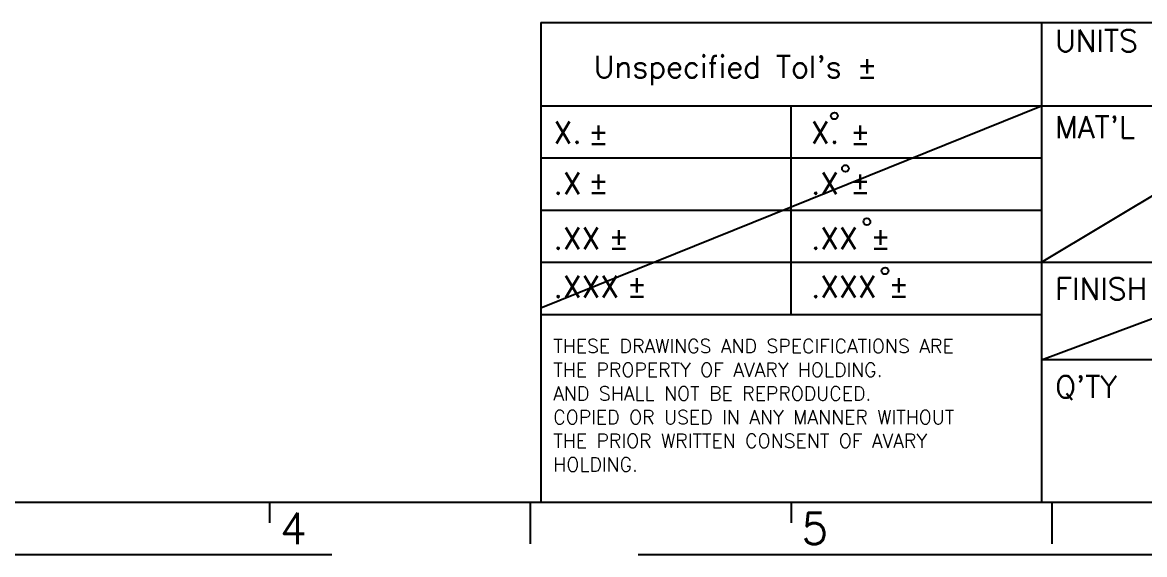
# Model space of a CAD drawing. Header units: millimetres. Extents: x 3362 to 3827, y -139 to 191.
# Drawn here: x 3546.2 to 3673.1, y -139.4 to -79.2 of the extents above; entities that cross this region are included whole.
import ezdxf

# ---------------------------------------------------------------- set-up
doc = ezdxf.new("R2010")
doc.units = ezdxf.units.MM
doc.header["$LTSCALE"] = 23.1
doc.linetypes.add('PHANTOM', pattern=[29.5, 9.5, -1.5, 3, -1.5, 3, -1.5, 9.5])
doc.layers.get('0').update_dxf_attribs({"linetype": 'CONTINUOUS'})
doc.layers.add('0PAPERF', color=2, linetype='PHANTOM', plot=False)
doc.styles.add('SIMPLEX', font='simplex.shx')

msp = doc.modelspace()

# ---------------------------------------------------------------- linework, layer by layer
for p, q in [((3604.85, -79.24), (3604.85, -133.51)), ((3604.85, -79.24), (3823.1, -79.24)), ((3661.48, -79.24), (3661.48, -133.51)), ((3604.85, -111.54), (3661.48, -88.68)), ((3604.85, -88.68), (3690.97, -88.68)), ((3633.17, -112.27), (3633.17, -88.68)), ((3661.48, -106.37), (3690.97, -88.68)), ((3604.85, -94.57), (3661.48, -94.57)), ((3604.85, -100.47), (3661.48, -100.47)), ((3604.85, -106.37), (3690.97, -106.37)), ((3661.48, -117.41), (3690.97, -106.37)), ((3604.85, -112.27), (3661.48, -112.27)), ((3748.78, -117.41), (3661.48, -117.41)), ((3367.73, -133.51), (3823.1, -133.51)), ((3386.6, -133.51), (3604.85, -133.51)), ((3386.6, -133.51), (3604.85, -133.51)), ((3574.18, -133.51), (3574.18, -135.86)), ((3603.67, -133.51), (3603.67, -138.22)), ((3633.17, -133.51), (3633.17, -135.86)), ((3662.66, -133.51), (3662.66, -138.22))]:
    msp.add_line(p, q)
for centre in [(3638.06, -89.81), (3639.31, -95.76), (3641.73, -101.79), (3643.79, -107.35)]:
    msp.add_circle(centre, 0.389)
at = {"layer": '0PAPERF'}
msp.add_line((3361.78, -139.45), (3827.23, -139.45), dxfattribs=at)

# ---------------------------------------------------------------- texts
at = {"style": 'SIMPLEX'}
for s, height, p in [('UNITS', 2.477, (3663.03, -82.55)), ("Unspecified Tol's %%p", 2.4774, (3610.86, -85.5)), ("MAT'L", 2.477, (3663.03, -92.33)), ('X.', 2.477, (3606.3, -92.92)), ('%%p ', 2.477, (3610.22, -93.01)), ('X.', 2.477, (3635.41, -92.92)), ('%%p ', 2.477, (3639.82, -93.01)), ('.X', 2.477, (3606.3, -98.68)), ('.X', 2.477, (3635.41, -98.68)), ('%%p ', 2.477, (3610.22, -98.56)), ('%%p ', 2.477, (3639.82, -98.56)), ('.XX', 2.477, (3606.3, -104.9)), ('%%p ', 2.477, (3612.51, -104.87)), ('.XX', 2.477, (3635.41, -104.9)), ('%%p ', 2.477, (3642.12, -104.87)), ('.XXX', 2.477, (3606.3, -110.37)), ('%%p ', 2.477, (3614.57, -110.28)), ('.XXX', 2.477, (3635.41, -110.37)), ('%%p ', 2.477, (3644.18, -110.28)), ('FINISH', 2.477, (3663.03, -110.61)), ("Q'TY", 2.477, (3663.03, -121.71)), ('4', 3.54, (3575.36, -138.27)), ('5', 3.54, (3634.34, -138.27))]:
    msp.add_text(s, height=height, dxfattribs=at).set_placement(p)
at = {"color": 3, "style": 'SIMPLEX'}
for s, height, p in [('THESE DRAWINGS AND SPECIFICATIONS ARE', 1.5627, (3606.27, -116.64)), ('THE PROPERTY OF AVARY HOLDING.', 1.5627, (3606.27, -119.32)), ('AND SHALL NOT BE REPRODUCED. ', 1.5627, (3606.27, -122)), ('COPIED OR USED IN ANY MANNER WITHOUT', 1.5627, (3606.27, -124.68)), ('THE PRIOR WRITTEN CONSENT OF AVARY ', 1.5627, (3606.27, -127.36)), ('HOLDING. ', 1.563, (3606.27, -130.04))]:
    msp.add_text(s, height=height, dxfattribs=at).set_placement(p)

doc.saveas('drawing.dxf')
